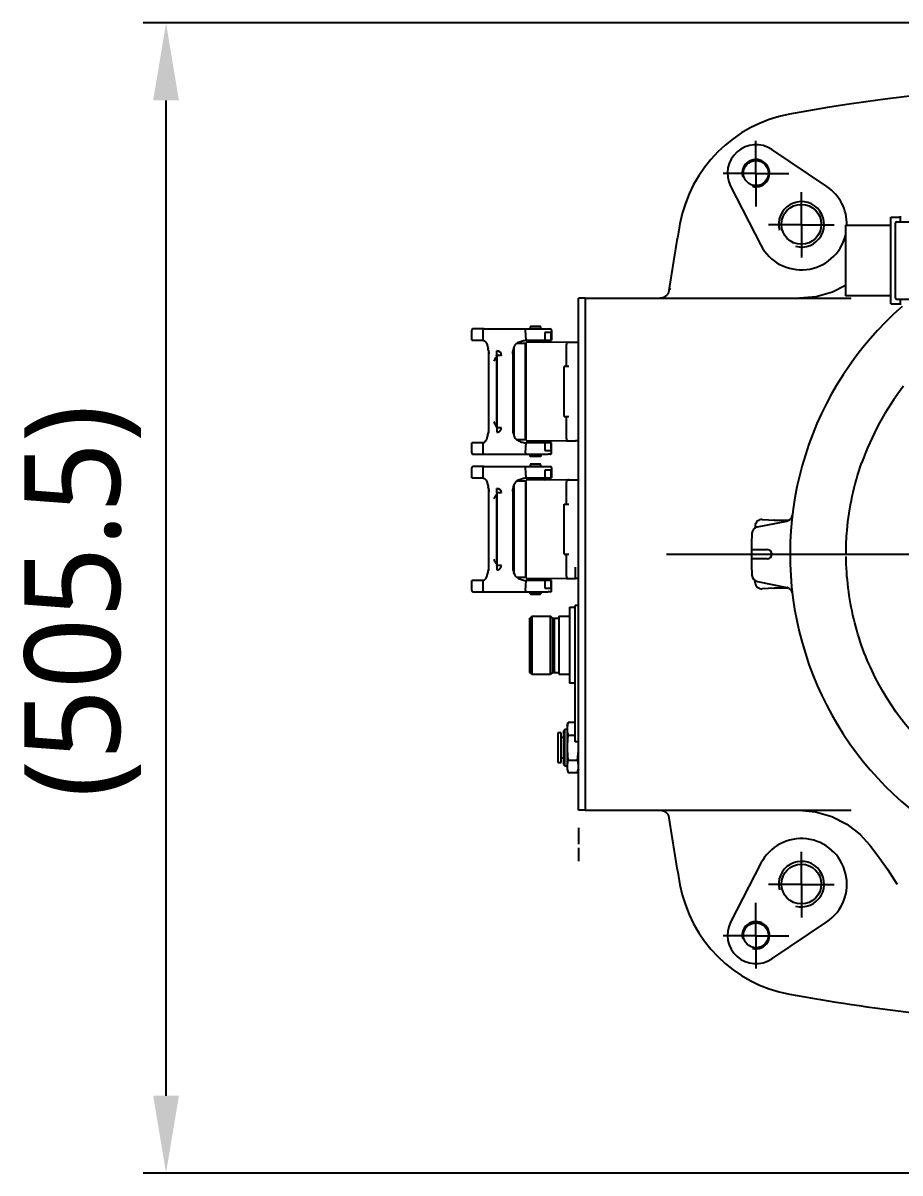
# Model space of a CAD drawing. Header units: millimetres. Extents: x 7426 to 8737, y 124 to 421.
# Drawn here: x 7984.41 to 8003.69, y 166.53 to 191.81 of the extents above; entities that cross this region are included whole.
import ezdxf

# ---------------------------------------------------------------- set-up
doc = ezdxf.new("R2010")
doc.units = ezdxf.units.MM
doc.linetypes.add('CENTER', pattern=[0.6, 0.375, -0.075, 0.075, -0.075])
for name, color, linetype in [('中心线', 7, 'Continuous'), ('外形图', 7, 'Continuous'), ('尺寸标注', 7, 'Continuous')]:
    doc.layers.add(name, color=color, linetype=linetype)
doc.styles.add('微软雅黑', font='msyh.ttc')
doc.dimstyles.new('尺寸标注_1_20比例', dxfattribs={"dimtxt": 2.1, "dimasz": 1.7, "dimexe": 0.5, "dimexo": 0.4, "dimgap": 0.5, "dimtad": 1, "dimdec": 1, "dimlfac": 20, "dimdsep": 46, "dimtxsty": '微软雅黑', "dimcen": 0.09, "dimadec": 0, "dimazin": 0, "dimtp": 0.01, "dimtm": 0.01, "dimtfac": 1, "dimtdec": 1, "dimtofl": 0, "dimtmove": 0, "dimatfit": 3, "dimfxl": 1, "dimtolj": 1, "dimarcsym": 0})

# ---------------------------------------------------------------- blocks, each defined once
blk = doc.blocks.new('*D1226')
at = {"layer": 'Defpoints', "color": 0}
for p in [(7987.552, 191.807), (8016.448, 191.807), (8016.019, 166.531)]:
    blk.add_point(p, dxfattribs=at)
at = {"layer": '尺寸标注', "color": 0, "linetype": 'Continuous', "lineweight": -2}
for p, q in [((8016.048, 191.807), (7987.052, 191.807)), ((7987.552, 168.231), (7987.552, 190.107)), ((8015.619, 166.531), (7987.052, 166.531))]:
    blk.add_line(p, q, dxfattribs=at)
at = {"layer": '尺寸标注', "color": 0}
for points in [[(7987.835, 190.107), (7987.268, 190.107), (7987.552, 191.807)], [(7987.268, 168.231), (7987.835, 168.231), (7987.552, 166.531)]]:
    blk.add_solid(points, dxfattribs=at)
at = {"layer": '尺寸标注', "color": 0, "insert": (7984.439, 179.099), "char_height": 2.1, "attachment_point": 2, "rotation": 90, "style": '微软雅黑'}
blk.add_mtext('\\A1;\\A1;(505.5)', dxfattribs=at)

msp = doc.modelspace()

# ---------------------------------------------------------------- linework, layer by layer
at = {"layer": '中心线', "color": 0, "linetype": 'CENTER', "ltscale": 30}
msp.add_line((7998.5524, 180.1299), (8061.1691, 180.1299), dxfattribs=at)
at = {"layer": '外形图', "color": 0}
for p, q in [((8000.5183, 188.4961), (8000.5183, 189.2168)), ((8000.5183, 188.4961), (7999.7976, 188.4961)), ((8000.5183, 188.5067), (8000.5183, 187.7754)), ((8000.5183, 188.4961), (8001.239, 188.4961)), ((8001.5183, 187.3711), (8001.5183, 188.0918)), ((8001.5183, 187.3711), (8000.7976, 187.3711)), ((8001.5183, 187.3817), (8001.5183, 186.6504)), ((8001.5183, 187.3711), (8002.2391, 187.3711)), ((8001.5183, 172.8709), (8001.5183, 173.5916)), ((8001.5183, 172.8709), (8000.7976, 172.8709)), ((8001.5183, 172.8815), (8001.5183, 172.1502)), ((8001.5183, 172.8709), (8002.2391, 172.8709)), ((8000.5183, 171.7459), (8000.5183, 172.4666)), ((8000.5183, 171.7459), (7999.7976, 171.7459)), ((8000.5183, 171.7565), (8000.5183, 171.0252)), ((8000.5183, 171.7459), (8001.239, 171.7459))]:
    msp.add_line(p, q, dxfattribs=at)
at = {"layer": '外形图', "color": 0, "linetype": 'Continuous'}
for p, q in [((8002.0767, 188.2113), (8000.8673, 189.0252)), ((7999.9625, 188.2209), (8000.629, 186.9244)), ((8003.6861, 187.562), (8003.6861, 187.437)), ((8002.4861, 187.362), (8002.4861, 185.812)), ((8002.4861, 187.362), (8003.4861, 187.362)), ((8003.4861, 185.637), (8003.4861, 187.537)), ((8003.4861, 187.537), (8003.6861, 187.537)), ((8003.5861, 185.762), (8003.5861, 187.412)), ((8003.6111, 187.437), (8004.2611, 187.437)), ((8003.4861, 185.812), (8002.4861, 185.812)), ((7996.6183, 174.5065), (7996.6183, 185.7566)), ((7996.7683, 185.7566), (7996.6183, 185.7566)), ((7996.7683, 185.7566), (7996.7683, 174.5065)), ((7996.7683, 185.7566), (8002.6117, 185.7566)), ((8003.4861, 185.637), (8003.6861, 185.637)), ((8003.6111, 185.737), (8004.2611, 185.737)), ((8003.6861, 185.737), (8003.6861, 185.6119)), ((7994.2732, 184.8345), (7994.2732, 185.0566)), ((7994.5428, 185.0816), (7994.2982, 185.0816)), ((7994.5189, 185.0566), (7994.5124, 184.8345)), ((7994.5189, 185.0566), (7994.5218, 185.0566)), ((7994.5203, 185.0566), (7994.5189, 185.0559)), ((7994.5457, 185.0816), (7995.9488, 185.0816)), ((7995.4705, 184.8345), (7995.4564, 185.0566)), ((7995.5632, 185.1366), (7995.5532, 185.1266)), ((7995.5532, 185.1266), (7995.5532, 185.0816)), ((7995.7933, 185.1266), (7995.5532, 185.1266)), ((7995.7833, 185.1366), (7995.5632, 185.1366)), ((7995.7933, 185.1266), (7995.7833, 185.1366)), ((7995.7933, 185.0816), (7995.7933, 185.1266)), ((7995.9489, 185.0816), (7995.996, 185.0816)), ((7996.0233, 185.0566), (7996.0233, 184.8345)), ((7994.2732, 184.8345), (7994.5124, 184.8345)), ((7995.2681, 184.7704), (7995.4532, 184.7704)), ((7995.4532, 182.6429), (7995.4532, 184.7704)), ((7996.3533, 184.7916), (7995.4657, 184.7816)), ((7995.4657, 182.6316), (7995.4657, 184.7816)), ((7995.4705, 184.8345), (7996.0233, 184.8345)), ((7995.476, 184.7817), (7995.5288, 184.8345)), ((7995.8177, 184.8345), (7995.8661, 184.7861)), ((7995.876, 185.0045), (7995.876, 184.8345)), ((7996.0172, 185.0045), (7995.876, 185.0045)), ((7996.0172, 184.8345), (7996.0172, 185.0045)), ((7996.353, 184.7916), (7996.3532, 184.7916)), ((7996.3533, 184.7916), (7996.5533, 184.7916)), ((7996.5533, 184.7911), (7996.6183, 184.7911)), ((7994.6486, 182.7955), (7994.6486, 184.6177)), ((7994.8236, 184.5028), (7994.8236, 184.6026)), ((7995.1736, 184.6178), (7995.1736, 182.7954)), ((7995.1986, 184.6754), (7995.1986, 182.7379)), ((7995.4532, 184.7179), (7995.4657, 184.7179)), ((7996.3533, 184.2566), (7996.3533, 184.7416)), ((7994.8236, 184.5008), (7994.8136, 184.5)), ((7994.8136, 184.4994), (7994.8136, 184.5004)), ((7994.8136, 184.5), (7994.8328, 184.4988)), ((7994.8328, 184.4988), (7994.8136, 184.4974)), ((7994.8136, 184.4967), (7994.8136, 184.4981)), ((7994.8136, 184.4974), (7994.8328, 184.4961)), ((7994.8328, 184.4961), (7994.8136, 184.4947)), ((7994.8136, 184.494), (7994.8136, 184.4954)), ((7994.8136, 184.4947), (7994.8328, 184.4934)), ((7994.8328, 184.4934), (7994.8136, 184.492)), ((7994.8136, 184.4914), (7994.8136, 184.4927)), ((7994.8136, 184.492), (7994.8328, 184.4907)), ((7994.8328, 184.4907), (7994.8136, 184.4893)), ((7994.8136, 184.4887), (7994.8136, 184.49)), ((7994.8136, 184.4893), (7994.8328, 184.488)), ((7994.8328, 184.488), (7994.8136, 184.4866)), ((7994.8136, 184.486), (7994.8136, 184.4873)), ((7994.8136, 184.4866), (7994.8328, 184.4854)), ((7994.8328, 184.4854), (7994.8136, 184.4839)), ((7994.8136, 184.4833), (7994.8136, 184.4846)), ((7994.8136, 184.4839), (7994.8328, 184.4827)), ((7994.8328, 184.4827), (7994.8136, 184.4812)), ((7994.8136, 184.4806), (7994.8136, 184.4819)), ((7994.8136, 184.4812), (7994.8328, 184.48)), ((7994.8328, 184.48), (7994.8136, 184.4785)), ((7994.8136, 184.4779), (7994.8136, 184.4792)), ((7994.8136, 184.4785), (7994.8241, 184.4778)), ((7994.8328, 184.4773), (7994.8136, 184.4758)), ((7994.8136, 184.4752), (7994.8136, 184.4765)), ((7994.8136, 184.4758), (7994.8328, 184.4746)), ((7994.8328, 184.4746), (7994.8136, 184.4731)), ((7994.8136, 184.4728), (7994.8136, 184.4739)), ((7994.8136, 184.4731), (7994.8236, 184.4725)), ((7994.8236, 184.5004), (7994.8236, 184.5023)), ((7994.9236, 184.5023), (7994.8236, 184.5023)), ((7994.8236, 184.4707), (7994.8236, 184.4725)), ((7994.8236, 182.9432), (7994.8236, 184.47)), ((7994.8328, 182.9138), (7994.8328, 184.4994)), ((7996.3033, 183.1566), (7996.3033, 184.2566)), ((7996.4033, 184.2566), (7996.3033, 184.2566)), ((7996.3033, 183.1566), (7996.4033, 183.1566)), ((7996.3533, 182.6716), (7996.3533, 183.1566)), ((7994.8236, 182.9408), (7994.8136, 182.9401)), ((7994.8136, 182.9394), (7994.8136, 182.9404)), ((7994.8136, 182.9401), (7994.8328, 182.9386)), ((7994.8328, 182.9386), (7994.8136, 182.9374)), ((7994.8136, 182.9367), (7994.8136, 182.938)), ((7994.8136, 182.9374), (7994.8328, 182.936)), ((7994.8241, 182.9354), (7994.8136, 182.9347)), ((7994.8136, 182.934), (7994.8136, 182.9353)), ((7994.8136, 182.9347), (7994.8328, 182.9333)), ((7994.8328, 182.9333), (7994.8136, 182.932)), ((7994.8136, 182.9313), (7994.8136, 182.9326)), ((7994.8136, 182.932), (7994.8328, 182.9306)), ((7994.8328, 182.9306), (7994.8136, 182.9293)), ((7994.8136, 182.9286), (7994.8136, 182.93)), ((7994.8136, 182.9293), (7994.8328, 182.9279)), ((7994.8328, 182.9279), (7994.8136, 182.9266)), ((7994.8136, 182.9259), (7994.8136, 182.9273)), ((7994.8136, 182.9266), (7994.8328, 182.9252)), ((7994.8328, 182.9252), (7994.8136, 182.924)), ((7994.8136, 182.9232), (7994.8136, 182.9246)), ((7994.8136, 182.924), (7994.8328, 182.9225)), ((7994.8328, 182.9225), (7994.8136, 182.9213)), ((7994.8136, 182.9205), (7994.8136, 182.9219)), ((7994.8136, 182.9213), (7994.8328, 182.9198)), ((7994.8328, 182.9198), (7994.8136, 182.9186)), ((7994.8136, 182.9178), (7994.8136, 182.9192)), ((7994.8136, 182.9186), (7994.8328, 182.9171)), ((7994.8328, 182.9171), (7994.8136, 182.9159)), ((7994.8136, 182.9151), (7994.8136, 182.9165)), ((7994.8136, 182.9159), (7994.8328, 182.9144)), ((7994.8328, 182.9144), (7994.8136, 182.9132)), ((7994.8136, 182.9132), (7994.8236, 182.9124)), ((7994.8236, 182.9408), (7994.8236, 182.9425)), ((7994.8236, 182.9117), (7994.8236, 182.9128)), ((7994.8236, 182.9115), (7994.8236, 182.9109)), ((7994.2732, 182.3566), (7994.2732, 182.5788)), ((7994.5124, 182.5788), (7994.2732, 182.5788)), ((7994.5124, 182.5788), (7994.5189, 182.3566)), ((7995.4532, 182.6429), (7995.2681, 182.6429)), ((7995.4657, 182.6954), (7995.4532, 182.6954)), ((7995.4564, 182.3566), (7995.4705, 182.5788)), ((7995.4657, 182.6316), (7996.3533, 182.6216)), ((7996.0233, 182.5788), (7995.4705, 182.5788)), ((7995.476, 182.6315), (7995.5288, 182.5788)), ((7995.8177, 182.5788), (7995.8661, 182.6271)), ((7995.876, 182.5788), (7995.876, 182.4088)), ((7996.0172, 182.4088), (7996.0172, 182.5788)), ((7996.0233, 182.3566), (7996.0233, 182.5788)), ((7996.3532, 182.6216), (7996.353, 182.6216)), ((7996.3533, 182.6216), (7996.5533, 182.6216)), ((7996.6183, 182.6221), (7996.5533, 182.6221)), ((7994.2982, 182.3316), (7995.9488, 182.3316)), ((7994.5203, 182.3566), (7994.5189, 182.3574)), ((7994.5189, 182.3566), (7994.5218, 182.3567)), ((7995.5532, 182.2866), (7995.5532, 182.3316)), ((7995.5632, 182.2766), (7995.5532, 182.2866)), ((7995.5532, 182.2866), (7995.7933, 182.2866)), ((7995.7833, 182.2766), (7995.5632, 182.2766)), ((7995.7933, 182.2866), (7995.7833, 182.2766)), ((7995.7933, 182.3316), (7995.7933, 182.2866)), ((7995.876, 182.4088), (7996.0172, 182.4088)), ((7995.9979, 182.3316), (7995.9489, 182.3316)), ((7994.2732, 181.8094), (7994.2732, 182.0316)), ((7994.5428, 182.0566), (7994.2982, 182.0566)), ((7994.5189, 182.0316), (7994.5124, 181.8094)), ((7994.5457, 182.0566), (7995.9488, 182.0566)), ((7995.4705, 181.8094), (7995.4564, 182.0316)), ((7995.5632, 182.1116), (7995.5532, 182.1016)), ((7995.5532, 182.1016), (7995.5532, 182.0566)), ((7995.7933, 182.1016), (7995.5532, 182.1016)), ((7995.7833, 182.1116), (7995.5632, 182.1116)), ((7995.7933, 182.1016), (7995.7833, 182.1116)), ((7995.7933, 182.0566), (7995.7933, 182.1016)), ((7995.9489, 182.0566), (7995.996, 182.0566)), ((7996.0233, 182.0316), (7996.0233, 181.8094)), ((7994.2732, 181.8094), (7994.5124, 181.8094)), ((7995.2678, 181.7453), (7995.4532, 181.7453)), ((7995.4532, 181.7453), (7995.4532, 179.6178)), ((7996.3533, 181.7666), (7995.4657, 181.7566)), ((7995.4657, 179.6066), (7995.4657, 181.7566)), ((7995.4705, 181.8094), (7996.0233, 181.8094)), ((7995.4728, 181.7567), (7995.5268, 181.8094)), ((7995.8197, 181.8094), (7995.8691, 181.7611)), ((7995.876, 181.9794), (7995.876, 181.8094)), ((7996.0172, 181.9794), (7995.876, 181.9794)), ((7996.0172, 181.8094), (7996.0172, 181.9794)), ((7996.3533, 181.7666), (7996.5533, 181.7666)), ((7996.5533, 181.7671), (7996.6183, 181.7671)), ((7994.6486, 179.7705), (7994.6486, 181.5927)), ((7994.8237, 181.4781), (7994.8236, 181.4802)), ((7994.8236, 181.4744), (7994.8236, 181.4773)), ((7994.9236, 181.4773), (7994.8236, 181.4773)), ((7995.1736, 181.5928), (7995.1736, 179.7704)), ((7995.1986, 181.6505), (7995.1986, 179.7127)), ((7995.4532, 181.6928), (7995.4657, 181.6928)), ((7996.3533, 181.2316), (7996.3533, 181.7166)), ((7994.8236, 181.4758), (7994.8136, 181.475)), ((7994.8136, 181.4744), (7994.8136, 181.4754)), ((7994.8136, 181.475), (7994.8328, 181.4738)), ((7994.8328, 181.4738), (7994.8136, 181.4723)), ((7994.8136, 181.4723), (7994.8328, 181.4711)), ((7994.8328, 181.4711), (7994.8136, 181.4696)), ((7994.8136, 181.4696), (7994.8328, 181.4684)), ((7994.8328, 181.4684), (7994.8136, 181.4669)), ((7994.8136, 181.4669), (7994.8328, 181.4657)), ((7994.8328, 181.4657), (7994.8136, 181.4642)), ((7994.8136, 181.4642), (7994.8328, 181.463)), ((7994.8328, 181.463), (7994.8136, 181.4615)), ((7994.8136, 181.4615), (7994.8328, 181.4603)), ((7994.8328, 181.4603), (7994.8136, 181.4589)), ((7994.8136, 181.4589), (7994.8328, 181.4576)), ((7994.8328, 181.4576), (7994.8136, 181.4562)), ((7994.8136, 181.4562), (7994.8328, 181.4549)), ((7994.8328, 181.4549), (7994.8136, 181.4535)), ((7994.8136, 181.4535), (7994.8328, 181.4522)), ((7994.8328, 181.4522), (7994.8136, 181.4508)), ((7994.8136, 181.4508), (7994.8328, 181.4495)), ((7994.8328, 181.4495), (7994.8136, 181.4481)), ((7994.8136, 181.4481), (7994.8236, 181.4474)), ((7994.8236, 181.4457), (7994.8236, 181.4474)), ((7994.8236, 179.9182), (7994.8236, 181.4449)), ((7994.8328, 179.8888), (7994.8328, 181.4744)), ((7996.3033, 180.1316), (7996.3033, 181.2316)), ((7996.3033, 181.2316), (7996.4033, 181.2316)), ((8000.4996, 180.7521), (8000.4972, 180.7055)), ((8000.5516, 180.73), (8001.1998, 180.86)), ((8000.6573, 180.894), (8001.213, 180.8649)), ((8000.9219, 180.8816), (8001.2504, 180.8816)), ((8000.4183, 180.378), (8000.4183, 179.8851)), ((8000.4189, 180.2316), (8000.7683, 180.2316)), ((7996.3033, 180.1316), (7996.4033, 180.1316)), ((7996.3533, 179.6466), (7996.3533, 180.1316)), ((8000.7683, 180.0316), (8000.4189, 180.0316)), ((7994.8236, 179.9157), (7994.8136, 179.9151)), ((7994.8136, 179.9151), (7994.8328, 179.9136)), ((7994.8328, 179.9136), (7994.8136, 179.9124)), ((7994.8136, 179.9124), (7994.8328, 179.9109)), ((7994.8328, 179.9109), (7994.8136, 179.9097)), ((7994.8136, 179.9097), (7994.8328, 179.9082)), ((7994.8328, 179.9082), (7994.8136, 179.907)), ((7994.8136, 179.907), (7994.8328, 179.9055)), ((7994.8328, 179.9055), (7994.8136, 179.9043)), ((7994.8136, 179.9043), (7994.8328, 179.9028)), ((7994.8328, 179.9028), (7994.8136, 179.9016)), ((7994.8136, 179.9016), (7994.8328, 179.9001)), ((7994.8328, 179.9001), (7994.8136, 179.8989)), ((7994.8136, 179.8989), (7994.8328, 179.8975)), ((7994.8328, 179.8975), (7994.8136, 179.8962)), ((7994.8136, 179.8962), (7994.8328, 179.8948)), ((7994.8328, 179.8948), (7994.8136, 179.8935)), ((7994.8136, 179.8935), (7994.8328, 179.8921)), ((7994.8328, 179.8921), (7994.8136, 179.8908)), ((7994.8136, 179.8908), (7994.8328, 179.8894)), ((7994.8328, 179.8894), (7994.8136, 179.8881)), ((7994.8136, 179.8881), (7994.8236, 179.8874)), ((7994.8235, 179.8861), (7994.8236, 179.8858)), ((7994.8236, 179.9157), (7994.8236, 179.9175)), ((7994.8236, 179.8858), (7994.8236, 179.8888)), ((7994.9236, 179.8858), (7994.8236, 179.8858)), ((7996.5533, 179.5968), (7996.5533, 179.8468)), ((7994.2732, 179.3316), (7994.2732, 179.5537)), ((7994.5124, 179.5537), (7994.2732, 179.5537)), ((7994.5124, 179.5537), (7994.5189, 179.3316)), ((7995.4532, 179.6178), (7995.2678, 179.6178)), ((7995.4657, 179.6703), (7995.4532, 179.6703)), ((7995.4564, 179.3316), (7995.4705, 179.5537)), ((7995.4657, 179.6066), (7996.3533, 179.5966)), ((7996.0233, 179.5537), (7995.4705, 179.5537)), ((7995.4728, 179.6065), (7995.5268, 179.5537)), ((7995.8197, 179.5537), (7995.8691, 179.602)), ((7995.876, 179.5537), (7995.876, 179.3837)), ((7996.0172, 179.3837), (7996.0172, 179.5537)), ((7996.0233, 179.3316), (7996.0233, 179.5537)), ((7996.3533, 179.5966), (7996.5533, 179.5966)), ((7996.6183, 179.5971), (7996.5533, 179.5971)), ((8000.4996, 179.511), (8000.4972, 179.5577)), ((8000.5516, 179.5332), (8001.1998, 179.4031)), ((7994.2982, 179.3066), (7994.5428, 179.3066)), ((7994.5457, 179.3066), (7995.9488, 179.3066)), ((7995.5532, 179.2616), (7995.5532, 179.3066)), ((7995.5532, 179.2616), (7995.5632, 179.2516)), ((7995.5532, 179.2616), (7995.7933, 179.2616)), ((7995.5632, 179.2516), (7995.7833, 179.2516)), ((7995.7833, 179.2516), (7995.7933, 179.2616)), ((7995.7933, 179.3066), (7995.7933, 179.2616)), ((7995.876, 179.3837), (7996.0172, 179.3837)), ((7995.9979, 179.3066), (7995.9489, 179.3066)), ((8001.213, 179.3982), (8000.6573, 179.3691)), ((8001.2504, 179.3816), (8000.9219, 179.3816)), ((7996.4183, 178.9641), (7996.4183, 177.299)), ((7996.4183, 178.9641), (7996.5433, 178.9641)), ((7996.5433, 176.0065), (7996.5433, 179.0066)), ((7996.6183, 179.0066), (7996.5433, 179.0066)), ((7995.5432, 178.7291), (7995.5432, 177.534)), ((7995.5432, 178.7291), (7995.5682, 178.7291)), ((7995.5682, 178.7416), (7995.5932, 178.7666)), ((7995.5682, 178.7416), (7995.5682, 177.5215)), ((7995.5932, 178.7666), (7995.5932, 177.4965)), ((7995.5932, 178.7666), (7996.0058, 178.7666)), ((7996.0058, 177.4965), (7996.0058, 178.7666)), ((7996.0433, 178.7291), (7996.0058, 178.7666)), ((7996.0433, 178.7291), (7996.0433, 177.534)), ((7996.0433, 178.7291), (7996.1833, 178.7291)), ((7996.0868, 178.7219), (7996.0868, 177.5411)), ((7996.1833, 178.7666), (7996.4183, 178.7666)), ((7996.1833, 178.7665), (7996.1833, 177.4965)), ((7995.5432, 177.534), (7995.5682, 177.534)), ((7995.5682, 177.5215), (7995.5932, 177.4965)), ((7995.5932, 177.4965), (7996.0058, 177.4965)), ((7996.0433, 177.534), (7996.0058, 177.4965)), ((7996.0433, 177.534), (7996.1833, 177.534)), ((7996.1833, 177.4965), (7996.4183, 177.4965)), ((7996.5433, 177.299), (7996.4183, 177.299)), ((7996.3683, 176.3565), (7996.3879, 176.43)), ((7996.5433, 176.43), (7996.3879, 176.43)), ((7996.1658, 176.2065), (7996.1658, 175.5565)), ((7996.2408, 176.2065), (7996.1658, 176.2065)), ((7996.2408, 175.5565), (7996.2408, 176.2065)), ((7996.3164, 176.2815), (7996.2858, 176.2508)), ((7996.2858, 176.2508), (7996.2858, 175.5122)), ((7996.3164, 175.4815), (7996.3164, 176.2815)), ((7996.3683, 176.2815), (7996.3164, 176.2815)), ((7996.3683, 176.3565), (7996.3683, 175.4065)), ((7996.2858, 176.1053), (7996.2408, 176.1053)), ((7996.3879, 176.1558), (7996.5433, 176.1558)), ((7996.6183, 176.0065), (7996.5433, 176.0065)), ((7996.1658, 175.5565), (7996.2408, 175.5565)), ((7996.2408, 175.6578), (7996.2858, 175.6578)), ((7996.2858, 175.5122), (7996.3164, 175.4815)), ((7996.3164, 175.4815), (7996.3683, 175.4815)), ((7996.3879, 175.6073), (7996.5986, 175.6073)), ((7996.3683, 175.4065), (7996.3879, 175.333)), ((7996.3879, 175.333), (7996.5986, 175.333)), ((7996.6183, 175.4065), (7996.5986, 175.333)), ((7996.7683, 174.5065), (7996.6183, 174.5065)), ((7996.7683, 174.5065), (8002.6099, 174.5065)), ((7998.6065, 174.3338), (7998.6064, 174.3344)), ((7998.6125, 174.2929), (7998.6133, 174.293)), ((7998.6139, 174.2931), (7998.6144, 174.2931)), ((7996.6183, 174.1188), (7996.6183, 173.7569)), ((7996.6183, 173.6815), (7996.6183, 173.3815)), ((8000.629, 173.3387), (7999.9625, 172.0422)), ((8003.617, 172.8874), (8003.6206, 172.8818)), ((8000.8673, 171.2379), (8002.0767, 172.0518))]:
    msp.add_line(p, q, dxfattribs=at)
for points in [[(8002.4861, 186.0364), (8002.2004, 185.8934), (8001.8443, 185.7913), (8001.4737, 185.7566)], [(7998.6065, 185.9293), (7998.6057, 185.9244), (7998.6048, 185.9193), (7998.6037, 185.9141), (7998.6025, 185.9087), (7998.6011, 185.9032), (7998.5995, 185.8973), (7998.5975, 185.891), (7998.5952, 185.8843), (7998.5926, 185.8775), (7998.5896, 185.8705), (7998.5862, 185.8634), (7998.5825, 185.8562), (7998.5782, 185.8488), (7998.5734, 185.8413), (7998.5679, 185.8336), (7998.5616, 185.8257), (7998.5545, 185.8177), (7998.5463, 185.8095), (7998.5368, 185.8012), (7998.5256, 185.7928), (7998.5114, 185.7837), (7998.4951, 185.7753), (7998.4801, 185.7692), (7998.4663, 185.7646), (7998.4534, 185.7614), (7998.4417, 185.7591), (7998.4313, 185.7577), (7998.4224, 185.7569), (7998.4154, 185.7567)], [(7998.414, 174.5065), (7998.4189, 174.5064), (7998.4255, 174.506), (7998.4333, 174.5052), (7998.4424, 174.5039), (7998.4531, 174.5019), (7998.4651, 174.4988), (7998.4783, 174.4946), (7998.4924, 174.4891), (7998.5074, 174.4816), (7998.5236, 174.4718), (7998.5406, 174.4587), (7998.558, 174.4416), (7998.5714, 174.4247), (7998.5812, 174.4091), (7998.5882, 174.3956), (7998.5937, 174.3827), (7998.5981, 174.3703), (7998.6016, 174.3583), (7998.6042, 174.3468), (7998.6061, 174.3362), (7998.6064, 174.3344)], [(8001.4719, 174.5045), (8001.8251, 174.4712), (8002.1841, 174.3672), (8002.5159, 174.1993), (8002.8092, 173.9745), (8003.025, 173.7403)], [(8003.025, 173.7403), (8003.187, 173.5262), (8003.411, 173.2064), (8003.617, 172.8874)]]:
    msp.add_lwpolyline(points, dxfattribs=at)
for centre, radius in [((8000.5183, 188.5067), 0.275), ((8001.5183, 187.3817), 0.4375), ((8001.5183, 172.8815), 0.4375), ((8000.5183, 171.7565), 0.275)]:
    msp.add_circle(centre, radius, dxfattribs=at)
for centre, radius, start, end in [((8008.5184, 150.4654), 40.0005, 80.97577, 100.46271), ((8001.7993, 186.8507), 3, 100.46271, 169.53729), ((8000.5183, 188.5067), 0.625, 56.05996, 207.20712), ((8000.5183, 188.5067), 0.3, 255, 195), ((8001.5183, 187.3817), 1, 358.67653, 56.05996), ((8001.5183, 187.3817), 0.5, 255, 195), ((8038.1846, 180.1316), 40.0005, 169.53729, 171.66605), ((8003.6111, 187.412), 0.025, 90, 180), ((8001.5183, 187.3817), 1, 207.20712, 345.73278), ((7998.4105, 185.533), 0.4817, 59.93663, 62.0524), ((8008.5184, 180.1316), 7.2501, 131.33389, 255.79725), ((8003.6111, 185.762), 0.025, 180, 270), ((7994.2982, 185.0566), 0.025, 90, 180), ((7995.9983, 185.0566), 0.025, 0, 90.01563), ((7996.4033, 184.7416), 0.05, 90, 180.00119), ((7993.6656, 184.4539), 0.9848, 10.24021, 10.75371), ((7993.4596, 184.4174), 1.194, 8.84476, 10.20979), ((7994.8235, 184.5025), 0.1001, 359.93073, 89.9293), ((7995.7434, 184.5231), 0.5668, 169.21292, 170.83485), ((7995.6494, 184.5407), 0.4712, 168.57147, 169.17668), ((8008.5184, 180.1316), 6.0191, 142.13471, 160.59317), ((7993.6655, 182.9593), 0.9849, 349.24752, 349.75977), ((7993.4596, 182.9959), 1.194, 349.79022, 351.15525), ((7995.7438, 182.8902), 0.5672, 189.15835, 190.78687), ((7995.6497, 182.8726), 0.4715, 190.82361, 191.41858), ((7996.4033, 182.6716), 0.05, 179.99881, 270), ((7994.2982, 182.3566), 0.025, 180, 270), ((7995.9983, 182.3566), 0.025, 269.98437, 0), ((7994.2982, 182.0316), 0.025, 89.99982, 180), ((7995.9983, 182.0316), 0.025, 0, 90.01563), ((7996.4033, 181.7166), 0.05, 90, 180.00126), ((7993.6523, 181.4265), 0.9983, 10.24247, 10.56481), ((7993.4572, 181.3919), 1.1965, 8.83035, 10.2083), ((7994.8235, 181.4774), 0.1001, 359.93188, 89.9283), ((7995.7574, 181.4955), 0.5811, 169.22246, 171.08224), ((7995.6628, 181.5131), 0.4848, 169.00382, 169.16705), ((8001.1703, 181.0071), 0.15, 281.34461, 353.20523), ((8000.5811, 180.5829), 0.15, 101.34461, 176.74544), ((8000.6494, 180.7442), 0.15, 87, 177), ((8000.9219, 180.6316), 0.25, 90, 91.80477), ((8008.5184, 180.1316), 8.1001, 176.74544, 179.29263), ((8000.6683, 180.378), 0.25, 170.83531, 180), ((8000.7683, 180.1316), 0.1, 270, 90), ((8008.5184, 180.1316), 8.1001, 180.70737, 183.25456), ((7993.6419, 179.9386), 1.0089, 349.57835, 349.75648), ((7993.4529, 179.972), 1.2008, 349.794, 351.19849), ((7995.7565, 179.8675), 0.5801, 188.93375, 190.7783), ((7995.6621, 179.8499), 0.4841, 190.83253, 191.01976), ((8000.6683, 179.8851), 0.25, 180, 189.16469), ((7996.4033, 179.6466), 0.05, 179.99874, 270), ((8000.5811, 179.6802), 0.15, 183.25456, 258.65539), ((8000.6494, 179.5189), 0.15, 183, 273), ((7994.2982, 179.3316), 0.025, 180, 270.00018), ((7995.9983, 179.3316), 0.025, 269.98437, 0), ((8000.9219, 179.6316), 0.25, 268.19523, 270), ((8001.1703, 179.256), 0.15, 6.79477, 78.65539), ((7994.7801, 175.8804), 1.8381, 0.03587, 3.92784), ((8038.1846, 180.1316), 40.0005, 188.33395, 190.46271), ((8001.5183, 172.8815), 1, 303.94004, 152.79288), ((8001.5183, 172.8815), 0.5, 255, 195), ((8001.7993, 173.4124), 3, 190.46271, 259.53729), ((8000.5183, 171.7565), 0.625, 152.79288, 303.94004), ((8000.5183, 171.7565), 0.3, 255, 195), ((8008.5184, 209.7977), 40.0005, 259.53729, 267.45616)]:
    msp.add_arc(centre, radius, start, end, dxfattribs=at)
for points, knots in [([(7998.6125, 185.9702), (7998.6121, 185.9679), (7998.6259, 185.967), (7998.6305, 185.9616), (7998.6363, 185.9585)], [0, 0, 0, 0, 0.2579155, 1, 1, 1, 1]), ([(7994.5428, 185.0816), (7994.5367, 185.0816), (7994.5237, 185.076), (7994.5189, 185.063), (7994.5189, 185.0566)], [0, 0, 0, 0, 0.4923846, 1, 1, 1, 1]), ([(7994.5218, 185.0569), (7994.5216, 185.0569), (7994.521, 185.0569), (7994.5206, 185.0567), (7994.5203, 185.0566)], [0, 0, 0, 0, 0.4867149, 1, 1, 1, 1]), ([(7995.4564, 185.0566), (7995.4564, 185.0629), (7995.4527, 185.0753), (7995.4408, 185.0816), (7995.4352, 185.0816)], [0, 0, 0, 0, 0.5289824, 1, 1, 1, 1]), ([(7994.5124, 184.8345), (7994.5421, 184.8345), (7994.5877, 184.7893), (7994.6154, 184.7157), (7994.6278, 184.6654), (7994.6331, 184.6377)], [0, 0, 0, 0, 0.3673338, 0.650854, 1, 1, 1, 1]), ([(7995.1876, 184.6341), (7995.1944, 184.6679), (7995.2113, 184.718), (7995.2584, 184.7665), (7995.3134, 184.7985), (7995.3843, 184.8233), (7995.4429, 184.8345), (7995.4705, 184.8345)], [0, 0, 0, 0, 0.2756552, 0.4029455, 0.5305611, 0.7801336, 1, 1, 1, 1]), ([(7994.7904, 184.4368), (7994.7854, 184.426), (7994.7722, 184.4051), (7994.761, 184.3832), (7994.756, 184.3716)], [0, 0, 0, 0, 0.4877705, 1, 1, 1, 1]), ([(7994.8236, 184.47), (7994.8204, 184.4692), (7994.8055, 184.4627), (7994.7958, 184.4483), (7994.7904, 184.4368)], [0, 0, 0, 0, 0.21154, 1, 1, 1, 1]), ([(7994.7904, 182.9764), (7994.788, 182.9816), (7994.7759, 183.003), (7994.7635, 183.0243), (7994.756, 183.0416)], [0, 0, 0, 0, 0.2335279, 1, 1, 1, 1]), ([(7994.5124, 182.5788), (7994.5421, 182.5788), (7994.5877, 182.6239), (7994.6154, 182.6976), (7994.6278, 182.7479), (7994.6331, 182.7756)], [0, 0, 0, 0, 0.3673296, 0.6508523, 1, 1, 1, 1]), ([(7994.7904, 182.9764), (7994.7925, 182.9721), (7994.7999, 182.9583), (7994.8128, 182.9458), (7994.8236, 182.9432)], [0, 0, 0, 0, 0.2987799, 1, 1, 1, 1]), ([(7994.8235, 182.9103), (7994.8233, 182.9099), (7994.8242, 182.9085), (7994.8228, 182.9073), (7994.823, 182.9066)], [0, 0, 0, 0, 0.3613302, 1, 1, 1, 1]), ([(7994.823, 182.9066), (7994.8231, 182.9061), (7994.8237, 182.9053), (7994.8242, 182.9044), (7994.8243, 182.9039)], [0, 0, 0, 0, 0.476028, 1, 1, 1, 1]), ([(7994.8243, 182.9039), (7994.8246, 182.9017), (7994.8229, 182.8968), (7994.8242, 182.8845), (7994.8231, 182.8556), (7994.8237, 182.8294), (7994.8238, 182.8106)], [0, 0, 0, 0, 0.0694246, 0.1594889, 0.3939284, 1, 1, 1, 1]), ([(7994.8237, 182.9105), (7994.8237, 182.9105), (7994.8239, 182.9107), (7994.8237, 182.9108), (7994.8236, 182.9109)], [0, 0, 0, 0, 0.4777501, 1, 1, 1, 1]), ([(7994.8238, 182.8106), (7994.8493, 182.8105), (7994.9024, 182.8322), (7994.9236, 182.8853), (7994.9236, 182.9109)], [0, 0, 0, 0, 0.4993196, 1, 1, 1, 1]), ([(7994.8309, 182.9109), (7994.83, 182.9108), (7994.8279, 182.9107), (7994.8246, 182.9096), (7994.8239, 182.9109)], [0, 0, 0, 0, 0.3775336, 1, 1, 1, 1]), ([(7994.9236, 182.9109), (7994.905, 182.9109), (7994.8791, 182.9111), (7994.8482, 182.9106), (7994.8359, 182.9113), (7994.8309, 182.9109)], [0, 0, 0, 0, 0.6030652, 0.8381389, 1, 1, 1, 1]), ([(7995.1876, 182.7792), (7995.1944, 182.7454), (7995.2113, 182.6953), (7995.2583, 182.6468), (7995.3134, 182.6147), (7995.3843, 182.5899), (7995.4429, 182.5788), (7995.4705, 182.5788)], [0, 0, 0, 0, 0.2756714, 0.4029597, 0.5305702, 0.780138, 1, 1, 1, 1]), ([(7994.5189, 182.3566), (7994.5189, 182.3503), (7994.5237, 182.3372), (7994.5367, 182.3316), (7994.5428, 182.3316)], [0, 0, 0, 0, 0.5076167, 1, 1, 1, 1]), ([(7994.5218, 182.3563), (7994.5216, 182.3563), (7994.521, 182.3564), (7994.5206, 182.3565), (7994.5203, 182.3566)], [0, 0, 0, 0, 0.4867149, 1, 1, 1, 1]), ([(7995.4564, 182.3566), (7995.4564, 182.3504), (7995.4527, 182.3379), (7995.4408, 182.3316), (7995.4352, 182.3316)], [0, 0, 0, 0, 0.5289731, 1, 1, 1, 1]), ([(7994.5428, 182.0566), (7994.5367, 182.0566), (7994.5237, 182.051), (7994.5189, 182.0379), (7994.5189, 182.0316)], [0, 0, 0, 0, 0.4923815, 1, 1, 1, 1]), ([(7995.4564, 182.0316), (7995.4564, 182.0378), (7995.4527, 182.0502), (7995.4408, 182.0566), (7995.4352, 182.0566)], [0, 0, 0, 0, 0.5289772, 1, 1, 1, 1]), ([(8002.4993, 180.1524), (8002.4987, 180.3205), (8002.5332, 180.9913), (8002.674, 181.657), (8002.8412, 182.1316)], [0, 0, 0, 0, 0.2504554, 1, 1, 1, 1]), ([(7994.5124, 181.8094), (7994.5258, 181.8094), (7994.5566, 181.7967), (7994.5909, 181.7531), (7994.6167, 181.6882), (7994.6284, 181.6376), (7994.6337, 181.6095)], [0, 0, 0, 0, 0.161933, 0.3740658, 0.654668, 1, 1, 1, 1]), ([(7995.1869, 181.6055), (7995.1936, 181.6399), (7995.21, 181.6907), (7995.2568, 181.7403), (7995.3121, 181.773), (7995.3836, 181.7981), (7995.4427, 181.8094), (7995.4705, 181.8094)], [0, 0, 0, 0, 0.2763797, 0.4035853, 0.5309786, 0.7803235, 1, 1, 1, 1]), ([(7994.8242, 181.4826), (7994.8243, 181.4846), (7994.8232, 181.4893), (7994.8241, 181.5015), (7994.8232, 181.5311), (7994.8236, 181.558), (7994.8236, 181.5776)], [0, 0, 0, 0, 0.0638868, 0.1503495, 0.3829513, 1, 1, 1, 1]), ([(7994.8236, 181.4802), (7994.8237, 181.4806), (7994.824, 181.4814), (7994.8242, 181.4822), (7994.8242, 181.4826)], [0, 0, 0, 0, 0.4681931, 1, 1, 1, 1]), ([(7994.7904, 181.4118), (7994.788, 181.4066), (7994.7759, 181.3852), (7994.7635, 181.3639), (7994.756, 181.3465)], [0, 0, 0, 0, 0.2335257, 1, 1, 1, 1]), ([(7994.8236, 181.4449), (7994.8204, 181.4442), (7994.8054, 181.4377), (7994.7958, 181.4232), (7994.7904, 181.4118)], [0, 0, 0, 0, 0.2115145, 1, 1, 1, 1]), ([(7994.7904, 179.9513), (7994.788, 179.9565), (7994.7759, 179.978), (7994.7635, 179.9993), (7994.756, 180.0166)], [0, 0, 0, 0, 0.2335257, 1, 1, 1, 1]), ([(8004.9223, 175.3048), (8004.1864, 175.8527), (8003.2569, 176.9575), (8002.618, 178.6964), (8002.5067, 179.6231), (8002.4997, 180.0848)], [0, 0, 0, 0, 0.4983517, 0.7491738, 1, 1, 1, 1]), ([(7994.5124, 179.5537), (7994.5259, 179.5537), (7994.557, 179.5667), (7994.5914, 179.6108), (7994.6172, 179.6765), (7994.6289, 179.7277), (7994.6341, 179.7561)], [0, 0, 0, 0, 0.1615412, 0.3736179, 0.6545182, 1, 1, 1, 1]), ([(7994.7904, 179.9513), (7994.7925, 179.947), (7994.7999, 179.9332), (7994.8128, 179.9208), (7994.8236, 179.9182)], [0, 0, 0, 0, 0.2988096, 1, 1, 1, 1]), ([(7994.8236, 179.8853), (7994.8233, 179.885), (7994.8243, 179.8834), (7994.8227, 179.8824), (7994.8229, 179.8816)], [0, 0, 0, 0, 0.3482075, 1, 1, 1, 1]), ([(7994.8229, 179.8816), (7994.823, 179.8811), (7994.8237, 179.8803), (7994.8242, 179.8795), (7994.8243, 179.8789)], [0, 0, 0, 0, 0.4757647, 1, 1, 1, 1]), ([(7994.8243, 179.8789), (7994.8245, 179.878), (7994.8234, 179.8758), (7994.8237, 179.8709), (7994.8236, 179.8596), (7994.8237, 179.8405), (7994.8236, 179.8143), (7994.8237, 179.7954), (7994.8238, 179.7855)], [0, 0, 0, 0, 0.032165, 0.0693521, 0.1592103, 0.3935047, 0.6824037, 1, 1, 1, 1]), ([(7994.8242, 179.7855), (7994.8497, 179.7855), (7994.9025, 179.8075), (7994.9236, 179.8604), (7994.9236, 179.8858)], [0, 0, 0, 0, 0.499992, 1, 1, 1, 1]), ([(7995.1869, 179.7574), (7995.1936, 179.7231), (7995.21, 179.6724), (7995.2569, 179.6228), (7995.3122, 179.5901), (7995.3837, 179.565), (7995.4427, 179.5537), (7995.4705, 179.5537)], [0, 0, 0, 0, 0.2763392, 0.4035491, 0.5309552, 0.7803127, 1, 1, 1, 1]), ([(7994.5189, 179.3316), (7994.5189, 179.3252), (7994.5237, 179.3122), (7994.5367, 179.3066), (7994.5428, 179.3066)], [0, 0, 0, 0, 0.5076235, 1, 1, 1, 1]), ([(7995.4564, 179.3316), (7995.4564, 179.3253), (7995.4527, 179.3129), (7995.4408, 179.3066), (7995.4352, 179.3066)], [0, 0, 0, 0, 0.5289718, 1, 1, 1, 1]), ([(7996.3879, 176.43), (7996.3849, 176.4187), (7996.374, 176.3738), (7996.3683, 176.3274), (7996.3683, 176.2929)], [0, 0, 0, 0, 0.2531835, 1, 1, 1, 1]), ([(7996.3683, 176.2929), (7996.3683, 176.2814), (7996.3701, 176.2351), (7996.3789, 176.1894), (7996.3879, 176.1558)], [0, 0, 0, 0, 0.2479704, 1, 1, 1, 1]), ([(7996.3879, 175.6073), (7996.3849, 175.596), (7996.374, 175.551), (7996.3683, 175.5047), (7996.3683, 175.4701)], [0, 0, 0, 0, 0.2531835, 1, 1, 1, 1]), ([(7996.6183, 175.4701), (7996.6183, 175.4816), (7996.6165, 175.5279), (7996.6076, 175.5737), (7996.5986, 175.6073)], [0, 0, 0, 0, 0.2479704, 1, 1, 1, 1]), ([(7996.5986, 175.333), (7996.6016, 175.3442), (7996.6125, 175.3888), (7996.6182, 175.4348), (7996.6183, 175.469)], [0, 0, 0, 0, 0.2531656, 1, 1, 1, 1]), ([(7996.3727, 175.407), (7996.3752, 175.3883), (7996.3801, 175.3636), (7996.3863, 175.3392), (7996.3879, 175.333)], [0, 0, 0, 0, 0.7481167, 1, 1, 1, 1])]:
    msp.add_open_spline(points, degree=3, knots=knots, dxfattribs=at)
for points in [[(7994.6394, 184.6009), (7994.6429, 184.5788), (7994.6458, 184.5567), (7994.6486, 184.5345)], [(7995.1736, 184.5345), (7995.1768, 184.5608), (7995.1796, 184.5872), (7995.1838, 184.6134)], [(7994.6394, 182.8123), (7994.6429, 182.8344), (7994.6458, 182.8566), (7994.6486, 182.8788)], [(7995.1736, 182.8788), (7995.1768, 182.8525), (7995.1796, 182.8261), (7995.1838, 182.7999)], [(7994.6394, 181.5756), (7994.6429, 181.5536), (7994.6458, 181.5315), (7994.6486, 181.5094)], [(7995.1736, 181.5094), (7995.1767, 181.5348), (7995.1794, 181.5603), (7995.1834, 181.5856)], [(7994.6396, 179.7882), (7994.6429, 179.81), (7994.6458, 179.8319), (7994.6486, 179.8537)], [(7995.1736, 179.8537), (7995.1767, 179.8282), (7995.1794, 179.8027), (7995.1834, 179.7774)], [(7996.3879, 176.1558), (7996.3758, 176.0649), (7996.3683, 175.9732), (7996.3683, 175.8815)], [(7996.3683, 175.8815), (7996.3683, 175.7899), (7996.3758, 175.6981), (7996.3879, 175.6073)], [(7996.5986, 175.6073), (7996.6107, 175.6981), (7996.6183, 175.7899), (7996.6183, 175.8815)], [(7996.3683, 175.4701), (7996.3683, 175.4491), (7996.3698, 175.4279), (7996.3727, 175.407)]]:
    msp.add_open_spline(points, degree=3, dxfattribs=at)

# ---------------------------------------------------------------- dimensions: what is measured, and where the dimension line sits
at = {"layer": '尺寸标注', "color": 0, "linetype": 'Continuous'}
dim = msp.add_linear_dim(base=(7987.5516, 191.8067), p1=(8016.0185, 166.5314), p2=(8016.4484, 191.8067), angle=90, text='\\A1;(505.5)', dimstyle='尺寸标注_1_20比例', dxfattribs=at)
dim.commit()
dim.dimension.update_dxf_attribs({"geometry": '*D1226', "text_midpoint": (7987.5516, 179.0986), "dimtype": 160})

doc.saveas('drawing.dxf')
